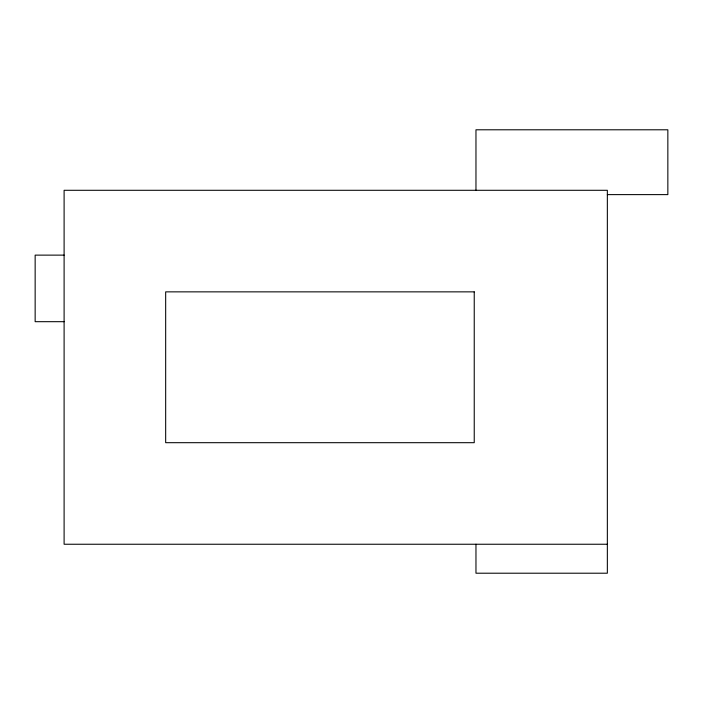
<?xml version="1.0" encoding="UTF-8"?>
<svg xmlns="http://www.w3.org/2000/svg" width="703" height="703" viewBox="0 0 703 703"><rect width="100%" height="100%" fill="white"/><g stroke="black" fill="none" stroke-linecap="round" stroke-linejoin="round"><path stroke-width="1.05" d="M607.348 194.617L667.85 194.617L667.85 129.791L475.966 129.791L475.966 190.293M64.105 255.127L35.15 255.127L35.15 321.684L64.105 321.684M607.348 544.245L64.105 544.245L64.105 190.293L607.348 190.293L607.348 573.209L475.966 573.209L475.966 544.245M474.235 291.859L165.671 291.859L165.671 442.688L474.235 442.688L474.235 291.859"/></g></svg>
